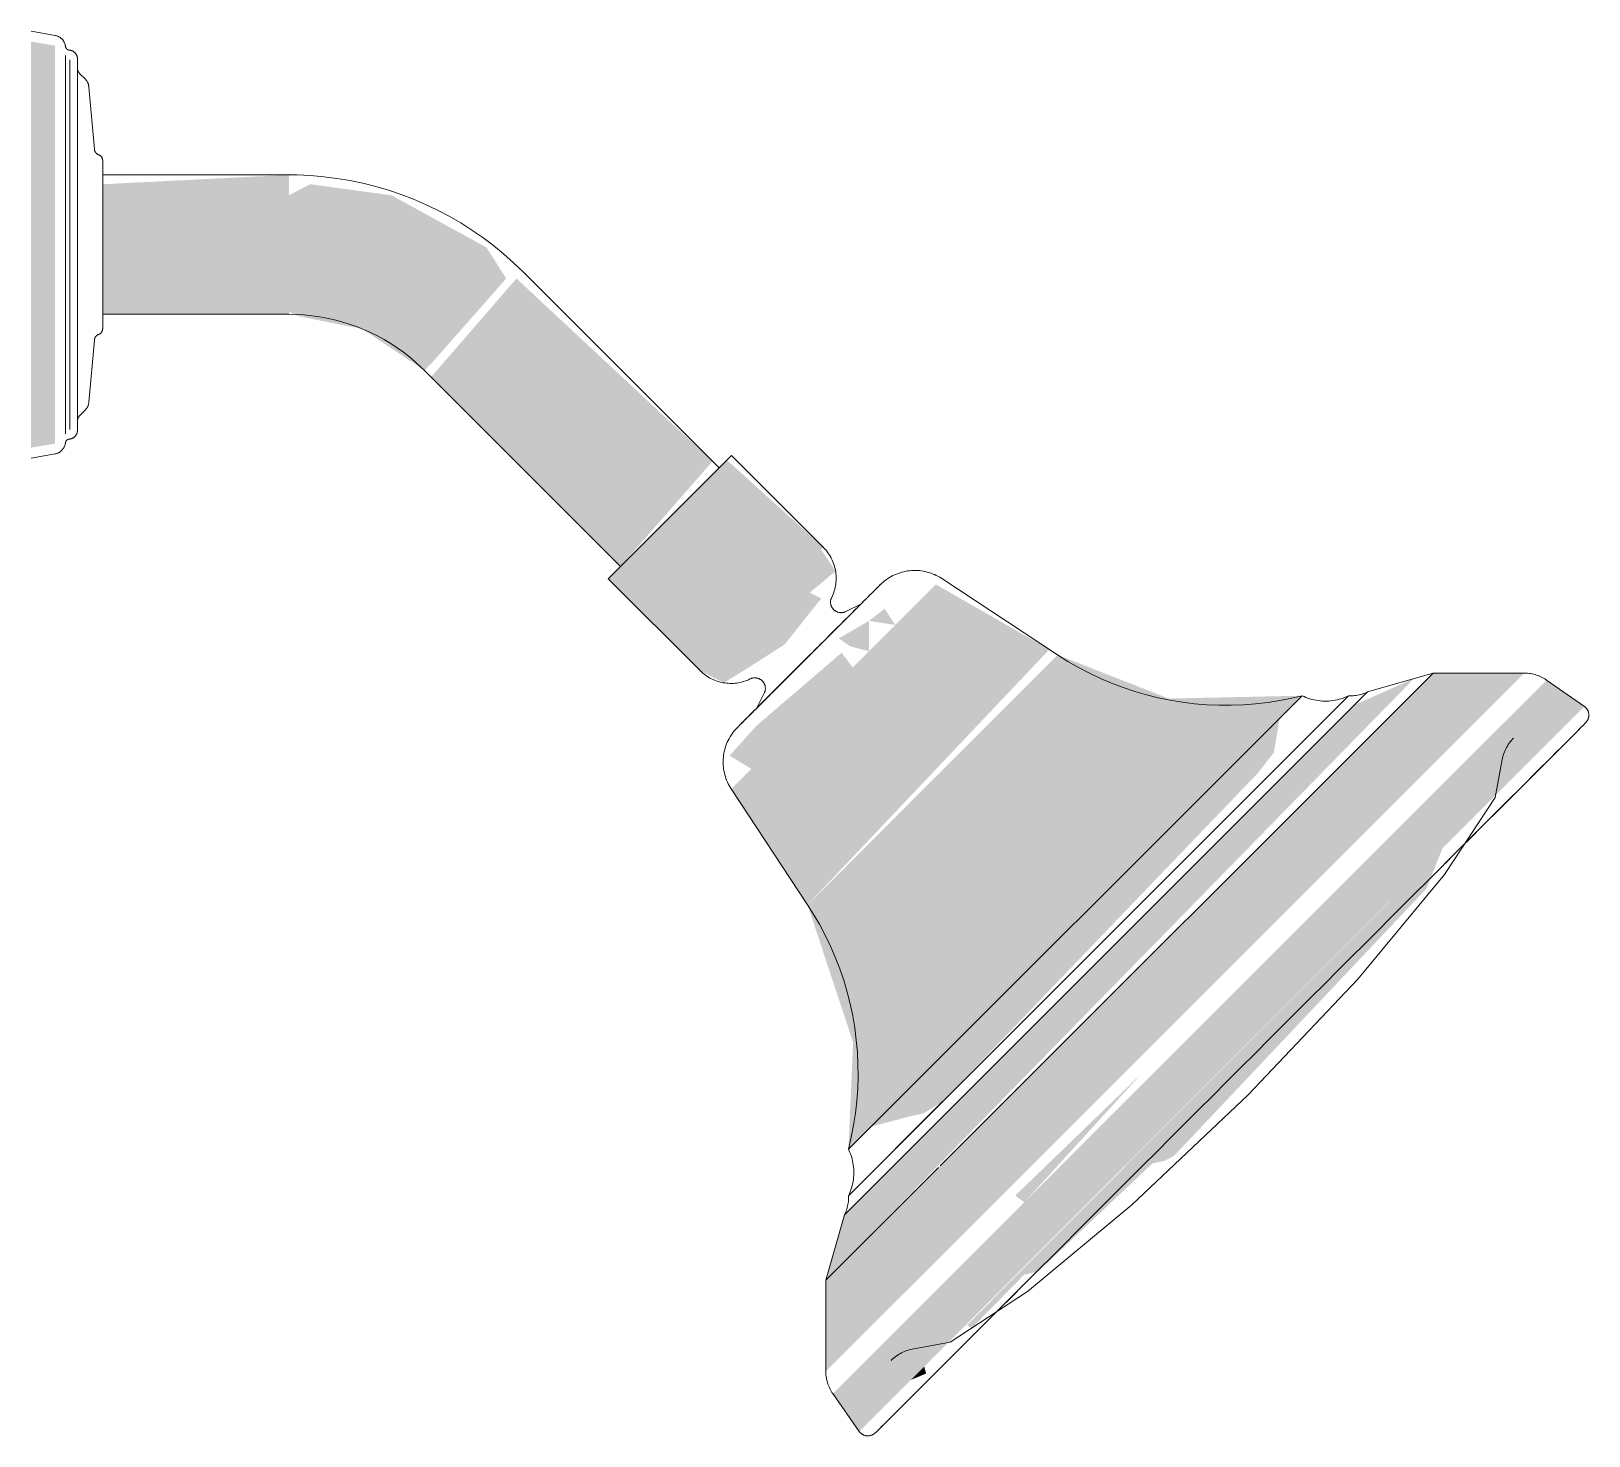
# Model space of a CAD drawing. Header units: inches. Extents: x 20478 to 36684, y -248 to 750.
# Drawn here: x 27288.5 to 27297.43, y 65.17 to 73.22 of the extents above; entities that cross this region are included whole.
import ezdxf

# ---------------------------------------------------------------- set-up
doc = ezdxf.new("R2010")
doc.units = ezdxf.units.IN
doc.header["$MEASUREMENT"] = 0
doc.layers.add('P-SANR-FIXT', color=6, linetype='Continuous', lineweight=9)

# ---------------------------------------------------------------- blocks, each defined once
blk = doc.blocks.new('Shower-Kohler-Devonshire-T396_4X - Oil Rubbed Bronze-V52-Elevation - South')
at = {"layer": 'P-SANR-FIXT'}
for points in [[(25355.3277, 72), (25355.4645, 72), (25355.4645, 73.1418), (25355.3277, 73.1648), (25355.3277, 72.2253)], [(25356.8057, 71.6), (25356.8057, 72.4), (25355.7379, 72.3464), (25355.7379, 71.6)], [(25357.5835, 71.2778), (25357.6214, 71.3157), (25358.0523, 71.8056), (25357.9396, 71.9836), (25357.3947, 72.2828), (25356.9274, 72.3464), (25356.8057, 72.2828), (25356.8057, 71.6136), (25356.8646, 71.5883), (25357.2267, 71.5163), (25357.5691, 71.2875)], [(25355.3277, 70.8352), (25355.4645, 70.8582), (25355.4645, 72), (25355.3277, 72), (25355.3277, 71.0577)], [(25358.708, 70.1534), (25359.2358, 70.7569), (25358.1113, 71.8056), (25357.6214, 71.2399), (25358.701, 70.1603)], [(25359.1644, 69.5555), (25359.8715, 70.2626), (25359.3185, 70.7639), (25358.6373, 70.0827), (25359.1266, 69.5933)], [(25359.3005, 69.4856), (25359.4337, 69.568), (25359.6494, 69.7057), (25359.859, 69.9695), (25359.7938, 70.0031), (25359.9414, 70.1266), (25359.859, 70.2502), (25359.1644, 69.5555)], [(25359.781, 68.2124), (25361.1677, 69.677), (25360.5164, 70.0505), (25359.3428, 68.877), (25359.7599, 68.2443)], [(25360.0153, 66.8098), (25362.6172, 69.4117), (25361.8526, 69.3955), (25361.2147, 69.646), (25359.781, 68.2124), (25360.0418, 67.4236), (25360.031, 67.1728)], [(25359.8854, 65.5344), (25363.8927, 69.5416), (25363.369, 69.5416), (25359.8854, 66.0581), (25359.8854, 65.6869)], [(25359.8854, 66.0581), (25363.259, 69.5101), (25362.9189, 69.3596), (25359.9932, 66.4339)], [(25360.0772, 65.1906), (25364.2364, 69.3498), (25364.0197, 69.5016), (25359.9255, 65.4073)], [(25360.1442, 66.9386), (25360.3675, 66.9986), (25360.4457, 67.0151), (25360.5554, 67.083), (25362.364, 68.9684), (25362.4556, 69.0857), (25362.4884, 69.2828), (25360.2042, 66.9986)], [(25360.7233, 65.7844), (25361.0236, 66.0899), (25361.1028, 66.1078), (25361.7589, 66.728), (25361.83, 66.7439), (25361.883, 66.772), (25363.3301, 68.3047), (25363.4219, 68.5353), (25360.6941, 65.7997)], [(25361.0232, 66.505), (25361.6965, 67.2437), (25360.9724, 66.5441)], [(25360.372, 65.4855), (25360.4609, 65.5227), (25360.4497, 65.5631)]]:
    blk.add_hatch(color=10, dxfattribs=at).paths.add_polyline_path(points, flags=0)
h = blk.add_hatch(color=10, dxfattribs=at)
h.paths.add_polyline_path([(25359.4581, 68.9923), (25360.0397, 69.5738), (25359.976, 69.6581), (25359.4879, 69.2397), (25359.3335, 69.0681)], flags=0)
h.paths.add_polyline_path([(25360.133, 69.8408), (25360.2839, 69.818), (25360.2231, 69.9111), (25360.1637, 69.8648)], flags=0)
h.paths.add_polyline_path([(25360.133, 69.6671), (25360.133, 69.8408), (25359.9597, 69.741), (25360.026, 69.6948)], flags=0)
at = {"layer": 'P-SANR-FIXT', "color": 250}
for p, q in [((25355.4645, 73.2006), (25355.3277, 73.2247)), ((25355.5238, 72), (25355.5238, 73.085)), ((25355.5238, 73.085), (25355.5238, 72)), ((25355.5491, 72), (25355.5491, 73.061)), ((25355.5491, 73.061), (25355.5491, 72)), ((25355.6371, 72.9507), (25355.6059, 72.9819)), ((25355.6902, 72.5476), (25355.6591, 72.9034)), ((25356.8057, 72.4), (25355.7379, 72.4)), ((25355.7379, 72), (25355.7379, 72.4)), ((25355.5238, 72), (25355.5238, 70.915)), ((25355.5238, 70.915), (25355.5238, 72)), ((25355.5491, 72), (25355.5491, 70.939)), ((25355.5491, 70.939), (25355.5491, 72)), ((25355.7379, 71.6), (25355.7379, 72)), ((25359.2737, 70.7191), (25358.1492, 71.8435)), ((25355.7379, 71.6), (25356.8057, 71.6)), ((25355.6591, 71.0966), (25355.6902, 71.4524)), ((25357.5835, 71.2778), (25358.708, 70.1534)), ((25355.6059, 71.0181), (25355.6371, 71.0493)), ((25355.3277, 70.7753), (25355.4645, 70.7994)), ((25358.6373, 70.0827), (25359.3444, 70.7898)), ((25359.8715, 70.2626), (25359.3444, 70.7898)), ((25358.6373, 70.0827), (25359.1644, 69.5555)), ((25361.2147, 69.646), (25360.55, 70.0842)), ((25360.0856, 69.9368), (25359.4903, 69.3414)), ((25359.4903, 69.3414), (25360.0856, 69.9368)), ((25360.0856, 69.9368), (25359.9998, 69.8944)), ((25363.369, 69.5416), (25360.5412, 66.7139)), ((25363.369, 69.5416), (25362.9931, 69.4338)), ((25363.8927, 69.5416), (25363.369, 69.5416)), ((25359.5326, 69.4272), (25359.4903, 69.3414)), ((25362.9931, 69.4338), (25359.9932, 66.4339)), ((25364.2364, 69.3498), (25364.0197, 69.5016)), ((25362.884, 69.4117), (25360.0153, 66.543)), ((25362.6172, 69.4117), (25360.0153, 66.8098)), ((25362.5711, 69.0988), (25362.884, 69.4117)), ((25359.3428, 68.877), (25359.781, 68.2124)), ((25360.0153, 66.543), (25360.5554, 67.083)), ((25360.5315, 66.7041), (25359.8854, 66.0581)), ((25359.9932, 66.4339), (25359.8854, 66.0581)), ((25359.8854, 66.0581), (25359.8854, 65.5344)), ((25359.9255, 65.4073), (25360.0772, 65.1906))]:
    blk.add_line(p, q, dxfattribs=at)
at = {"layer": 'P-SANR-FIXT', "color": 250, "flags": 128}
for points in [[(25355.4645, 73.2006), (25355.4674, 73.2), (25355.4702, 73.1994), (25355.4731, 73.1986), (25355.4758, 73.1977), (25355.4786, 73.1967), (25355.4813, 73.1955), (25355.4839, 73.1943), (25355.4865, 73.193), (25355.489, 73.1915), (25355.4915, 73.19), (25355.4939, 73.1884), (25355.4963, 73.1866), (25355.4986, 73.1848), (25355.5008, 73.1829), (25355.5029, 73.1809), (25355.5049, 73.1788), (25355.5069, 73.1767), (25355.5088, 73.1744), (25355.5106, 73.1721), (25355.5122, 73.1697), (25355.5138, 73.1673), (25355.5153, 73.1648), (25355.5167, 73.1622), (25355.518, 73.1596), (25355.5192, 73.1569), (25355.5203, 73.1542), (25355.5212, 73.1514), (25355.5221, 73.1487), (25355.5228, 73.1458), (25355.5234, 73.143), (25355.5238, 73.1409)], [(25355.5238, 73.1409), (25355.5238, 73.1398), (25355.5239, 73.1388), (25355.524, 73.1378), (25355.5241, 73.1368), (25355.5243, 73.1358), (25355.5245, 73.1349), (25355.5248, 73.1339), (25355.5251, 73.1329), (25355.5254, 73.132), (25355.5258, 73.131), (25355.5262, 73.1301), (25355.5267, 73.1292), (25355.5272, 73.1283), (25355.5277, 73.1274), (25355.5282, 73.1266), (25355.5288, 73.1258), (25355.5294, 73.125), (25355.5301, 73.1242), (25355.5308, 73.1235), (25355.5315, 73.1227), (25355.5322, 73.1221), (25355.533, 73.1214), (25355.5338, 73.1208), (25355.5346, 73.1202), (25355.5354, 73.1196), (25355.5363, 73.1191), (25355.5372, 73.1186), (25355.5381, 73.1181), (25355.539, 73.1177), (25355.5399, 73.1173), (25355.5409, 73.117), (25355.5418, 73.1167), (25355.5428, 73.1164), (25355.5438, 73.1162), (25355.5448, 73.116), (25355.5458, 73.1158), (25355.5468, 73.1157), (25355.5478, 73.1156), (25355.5488, 73.1156), (25355.5491, 73.1156)], [(25355.5491, 73.1156), (25355.5511, 73.1153), (25355.5531, 73.1149), (25355.5551, 73.1144), (25355.557, 73.1139), (25355.559, 73.1133), (25355.5609, 73.1126), (25355.5628, 73.1118), (25355.5646, 73.1109), (25355.5665, 73.11), (25355.5682, 73.109), (25355.57, 73.1079), (25355.5717, 73.1068), (25355.5733, 73.1056), (25355.5749, 73.1043), (25355.5765, 73.1029), (25355.578, 73.1015), (25355.5794, 73.1001), (25355.5808, 73.0986), (25355.5821, 73.097), (25355.5833, 73.0954), (25355.5845, 73.0937), (25355.5856, 73.092), (25355.5867, 73.0903), (25355.5877, 73.0885), (25355.5886, 73.0866), (25355.5894, 73.0848), (25355.5902, 73.0829), (25355.5908, 73.0809), (25355.5914, 73.079), (25355.592, 73.077), (25355.5924, 73.075), (25355.5928, 73.073), (25355.593, 73.071), (25355.5932, 73.0689), (25355.5934, 73.0669), (25355.5934, 73.065)], [(25355.5934, 73.065), (25355.5934, 73.0641), (25355.5934, 73.0615), (25355.5934, 73.0573), (25355.5934, 73.0514), (25355.5934, 73.0437), (25355.5934, 73.0344), (25355.5934, 73.0235), (25355.5934, 73.0109), (25355.5934, 72.9967), (25355.5934, 72.9809), (25355.5934, 72.9635), (25355.5934, 72.9446), (25355.5934, 72.9242), (25355.5934, 72.9023), (25355.5934, 72.8789), (25355.5934, 72.8542), (25355.5934, 72.8281), (25355.5934, 72.8006), (25355.5934, 72.7719), (25355.5934, 72.742), (25355.5934, 72.7108), (25355.5934, 72.6785), (25355.5934, 72.6452), (25355.5934, 72.6108), (25355.5934, 72.5754), (25355.5934, 72.5391), (25355.5934, 72.5019), (25355.5934, 72.464), (25355.5934, 72.4253), (25355.5934, 72.3859), (25355.5934, 72.3459), (25355.5934, 72.3053), (25355.5934, 72.2643), (25355.5934, 72.2228), (25355.5934, 72.181), (25355.5934, 72.1389), (25355.5934, 72.0966), (25355.5934, 72.0541), (25355.5934, 72.0115), (25355.5934, 72)], [(25355.5934, 72), (25355.5934, 72.0426), (25355.5934, 72.0851), (25355.5934, 72.1275), (25355.5934, 72.1697), (25355.5934, 72.2116), (25355.5934, 72.2531), (25355.5934, 72.2943), (25355.5934, 72.335), (25355.5934, 72.3752), (25355.5934, 72.4147), (25355.5934, 72.4536), (25355.5934, 72.4918), (25355.5934, 72.5292), (25355.5934, 72.5657), (25355.5934, 72.6013), (25355.5934, 72.636), (25355.5934, 72.6696), (25355.5934, 72.7022), (25355.5934, 72.7337), (25355.5934, 72.764), (25355.5934, 72.793), (25355.5934, 72.8208), (25355.5934, 72.8473), (25355.5934, 72.8724), (25355.5934, 72.8961), (25355.5934, 72.9184), (25355.5934, 72.9392), (25355.5934, 72.9586), (25355.5934, 72.9764), (25355.5934, 72.9926), (25355.5934, 73.0072), (25355.5934, 73.0202), (25355.5934, 73.0316), (25355.5934, 73.0414), (25355.5934, 73.0495), (25355.5934, 73.0559), (25355.5934, 73.0606), (25355.5934, 73.0636), (25355.5934, 73.0649)], [(25355.5934, 73.012), (25355.5934, 73.0103), (25355.5935, 73.0086), (25355.5937, 73.0069), (25355.5939, 73.0052), (25355.5942, 73.0036), (25355.5946, 73.0019), (25355.5951, 73.0002), (25355.5956, 72.9986), (25355.5961, 72.997), (25355.5968, 72.9954), (25355.5975, 72.9939), (25355.5982, 72.9923), (25355.599, 72.9908), (25355.5999, 72.9894), (25355.6008, 72.988), (25355.6018, 72.9866), (25355.6029, 72.9852), (25355.604, 72.9839), (25355.6051, 72.9827), (25355.6059, 72.9819)], [(25355.6371, 72.9507), (25355.6392, 72.9485), (25355.6412, 72.9462), (25355.6431, 72.9438), (25355.645, 72.9414), (25355.6467, 72.9389), (25355.6483, 72.9363), (25355.6499, 72.9337), (25355.6513, 72.931), (25355.6526, 72.9283), (25355.6538, 72.9255), (25355.6549, 72.9226), (25355.6559, 72.9197), (25355.6567, 72.9168), (25355.6575, 72.9138), (25355.6581, 72.9109), (25355.6586, 72.9078), (25355.659, 72.9048), (25355.6591, 72.9034)], [(25355.6902, 72.5476), (25355.6904, 72.5461), (25355.6906, 72.5446), (25355.6909, 72.5431), (25355.6912, 72.5416), (25355.6916, 72.5401), (25355.6921, 72.5387), (25355.6926, 72.5373), (25355.6932, 72.5359), (25355.6938, 72.5345), (25355.6945, 72.5331), (25355.6952, 72.5318), (25355.696, 72.5305), (25355.6969, 72.5293), (25355.6978, 72.528), (25355.6987, 72.5268), (25355.6997, 72.5257), (25355.7007, 72.5246), (25355.7018, 72.5235), (25355.7029, 72.5225), (25355.704, 72.5215), (25355.7052, 72.5206), (25355.7065, 72.5197), (25355.7077, 72.5189), (25355.709, 72.5181), (25355.7104, 72.5173), (25355.7117, 72.5167), (25355.7131, 72.516), (25355.7145, 72.5155), (25355.7151, 72.5153)], [(25355.7151, 72.5153), (25355.7164, 72.5148), (25355.7176, 72.5142), (25355.7189, 72.5136), (25355.7201, 72.513), (25355.7213, 72.5123), (25355.7225, 72.5115), (25355.7236, 72.5107), (25355.7247, 72.5099), (25355.7258, 72.509), (25355.7268, 72.5081), (25355.7278, 72.5071), (25355.7288, 72.5061), (25355.7297, 72.5051), (25355.7306, 72.504), (25355.7314, 72.5029), (25355.7322, 72.5018), (25355.7329, 72.5006), (25355.7336, 72.4994), (25355.7343, 72.4982), (25355.7349, 72.4969), (25355.7354, 72.4956), (25355.7359, 72.4943), (25355.7363, 72.493), (25355.7367, 72.4917), (25355.7371, 72.4903), (25355.7373, 72.489), (25355.7376, 72.4876), (25355.7377, 72.4862), (25355.7379, 72.4848), (25355.7379, 72.4835), (25355.7379, 72.4827)], [(25355.7379, 72.4827), (25355.7379, 72.4823), (25355.7379, 72.4811), (25355.7379, 72.4792), (25355.7379, 72.4765), (25355.7379, 72.473), (25355.7379, 72.4688), (25355.7379, 72.4639), (25355.7379, 72.4582), (25355.7379, 72.4517), (25355.7379, 72.4446), (25355.7379, 72.4367), (25355.7379, 72.4281), (25355.7379, 72.4189), (25355.7379, 72.4089), (25355.7379, 72.3984)], [(25355.7379, 72), (25355.7379, 72.0193), (25355.7379, 72.0386), (25355.7379, 72.0578), (25355.7379, 72.0769), (25355.7379, 72.0959), (25355.7379, 72.1147), (25355.7379, 72.1334), (25355.7379, 72.1518), (25355.7379, 72.17), (25355.7379, 72.188), (25355.7379, 72.2056), (25355.7379, 72.2229), (25355.7379, 72.2398), (25355.7379, 72.2564), (25355.7379, 72.2725), (25355.7379, 72.2882), (25355.7379, 72.3035), (25355.7379, 72.3183), (25355.7379, 72.3325), (25355.7379, 72.3462), (25355.7379, 72.3594), (25355.7379, 72.372), (25355.7379, 72.384), (25355.7379, 72.3954), (25355.7379, 72.4061), (25355.7379, 72.4162), (25355.7379, 72.4257), (25355.7379, 72.4344), (25355.7379, 72.4425), (25355.7379, 72.4499), (25355.7379, 72.4565), (25355.7379, 72.4624), (25355.7379, 72.4676), (25355.7379, 72.472), (25355.7379, 72.4756), (25355.7379, 72.4785), (25355.7379, 72.4807), (25355.7379, 72.482), (25355.7379, 72.4826)], [(25358.1492, 71.8435), (25358.0944, 71.8962), (25358.0375, 71.9466), (25357.9787, 71.9947), (25357.918, 72.0404), (25357.8555, 72.0836), (25357.7913, 72.1243), (25357.7256, 72.1625), (25357.6584, 72.1979), (25357.5898, 72.2307), (25357.52, 72.2606), (25357.449, 72.2878), (25357.377, 72.3121), (25357.3041, 72.3335), (25357.2303, 72.3519), (25357.156, 72.3674), (25357.081, 72.38), (25357.0056, 72.3895), (25356.9299, 72.3959), (25356.854, 72.3994), (25356.8057, 72.4)], [(25355.5934, 72), (25355.5934, 71.9574), (25355.5934, 71.9149), (25355.5934, 71.8725), (25355.5934, 71.8303), (25355.5934, 71.7884), (25355.5934, 71.7469), (25355.5934, 71.7057), (25355.5934, 71.665), (25355.5934, 71.6248), (25355.5934, 71.5853), (25355.5934, 71.5464), (25355.5934, 71.5082), (25355.5934, 71.4708), (25355.5934, 71.4343), (25355.5934, 71.3987), (25355.5934, 71.364), (25355.5934, 71.3304), (25355.5934, 71.2978), (25355.5934, 71.2663), (25355.5934, 71.236), (25355.5934, 71.207), (25355.5934, 71.1792), (25355.5934, 71.1527), (25355.5934, 71.1276), (25355.5934, 71.1039), (25355.5934, 71.0816), (25355.5934, 71.0608), (25355.5934, 71.0414), (25355.5934, 71.0236), (25355.5934, 71.0074), (25355.5934, 70.9928), (25355.5934, 70.9798), (25355.5934, 70.9684), (25355.5934, 70.9586), (25355.5934, 70.9505), (25355.5934, 70.9441), (25355.5934, 70.9394), (25355.5934, 70.9364), (25355.5934, 70.9351)], [(25355.5934, 70.935), (25355.5934, 70.9359), (25355.5934, 70.9385), (25355.5934, 70.9427), (25355.5934, 70.9486), (25355.5934, 70.9563), (25355.5934, 70.9656), (25355.5934, 70.9765), (25355.5934, 70.9891), (25355.5934, 71.0033), (25355.5934, 71.0191), (25355.5934, 71.0365), (25355.5934, 71.0554), (25355.5934, 71.0758), (25355.5934, 71.0977), (25355.5934, 71.1211), (25355.5934, 71.1458), (25355.5934, 71.1719), (25355.5934, 71.1994), (25355.5934, 71.2281), (25355.5934, 71.258), (25355.5934, 71.2892), (25355.5934, 71.3215), (25355.5934, 71.3548), (25355.5934, 71.3892), (25355.5934, 71.4246), (25355.5934, 71.4609), (25355.5934, 71.4981), (25355.5934, 71.536), (25355.5934, 71.5747), (25355.5934, 71.6141), (25355.5934, 71.6541), (25355.5934, 71.6947), (25355.5934, 71.7357), (25355.5934, 71.7772), (25355.5934, 71.819), (25355.5934, 71.8611), (25355.5934, 71.9034), (25355.5934, 71.9459), (25355.5934, 71.9885), (25355.5934, 72)], [(25355.7379, 71.5173), (25355.7379, 71.5177), (25355.7379, 71.5189), (25355.7379, 71.5208), (25355.7379, 71.5235), (25355.7379, 71.527), (25355.7379, 71.5312), (25355.7379, 71.5361), (25355.7379, 71.5418), (25355.7379, 71.5483), (25355.7379, 71.5554), (25355.7379, 71.5633), (25355.7379, 71.5719), (25355.7379, 71.5811), (25355.7379, 71.5911), (25355.7379, 71.6016), (25355.7379, 71.6129), (25355.7379, 71.6247), (25355.7379, 71.6371), (25355.7379, 71.6502), (25355.7379, 71.6637), (25355.7379, 71.6778), (25355.7379, 71.6925), (25355.7379, 71.7076), (25355.7379, 71.7232), (25355.7379, 71.7392), (25355.7379, 71.7557), (25355.7379, 71.7725), (25355.7379, 71.7897), (25355.7379, 71.8073), (25355.7379, 71.8251), (25355.7379, 71.8432), (25355.7379, 71.8616), (25355.7379, 71.8802), (25355.7379, 71.899), (25355.7379, 71.918), (25355.7379, 71.937), (25355.7379, 71.9562), (25355.7379, 71.9755), (25355.7379, 71.9948), (25355.7379, 72)], [(25355.7379, 71.6046), (25355.7379, 71.5939), (25355.7379, 71.5838), (25355.7379, 71.5743), (25355.7379, 71.5656), (25355.7379, 71.5575), (25355.7379, 71.5501), (25355.7379, 71.5435), (25355.7379, 71.5376), (25355.7379, 71.5324), (25355.7379, 71.528), (25355.7379, 71.5244), (25355.7379, 71.5215), (25355.7379, 71.5193), (25355.7379, 71.518), (25355.7379, 71.5174)], [(25356.8057, 71.6), (25356.8497, 71.5991), (25356.8936, 71.5965), (25356.9374, 71.5921), (25356.981, 71.586), (25357.0242, 71.5781), (25357.0672, 71.5685), (25357.1097, 71.5572), (25357.1517, 71.5442), (25357.1932, 71.5295), (25357.2341, 71.5132), (25357.2742, 71.4952), (25357.3137, 71.4757), (25357.3523, 71.4546), (25357.39, 71.432), (25357.4268, 71.4079), (25357.4626, 71.3823), (25357.4974, 71.3553), (25357.531, 71.327), (25357.5635, 71.2973), (25357.5835, 71.2778)], [(25355.7151, 71.4847), (25355.7136, 71.4842), (25355.7123, 71.4836), (25355.7109, 71.4829), (25355.7096, 71.4822), (25355.7082, 71.4815), (25355.707, 71.4806), (25355.7057, 71.4798), (25355.7045, 71.4789), (25355.7033, 71.4779), (25355.7022, 71.4769), (25355.7011, 71.4758), (25355.7001, 71.4747), (25355.6991, 71.4736), (25355.6981, 71.4724), (25355.6972, 71.4712), (25355.6964, 71.47), (25355.6955, 71.4687), (25355.6948, 71.4674), (25355.6941, 71.466), (25355.6934, 71.4647), (25355.6928, 71.4633), (25355.6923, 71.4619), (25355.6918, 71.4604), (25355.6914, 71.459), (25355.691, 71.4575), (25355.6907, 71.456), (25355.6905, 71.4545), (25355.6903, 71.453), (25355.6902, 71.4524)], [(25355.7379, 71.5173), (25355.7379, 71.516), (25355.7378, 71.5146), (25355.7377, 71.5132), (25355.7375, 71.5118), (25355.7372, 71.5105), (25355.7369, 71.5091), (25355.7366, 71.5078), (25355.7362, 71.5064), (25355.7357, 71.5051), (25355.7352, 71.5038), (25355.7346, 71.5026), (25355.734, 71.5013), (25355.7333, 71.5001), (25355.7326, 71.4989), (25355.7319, 71.4978), (25355.7311, 71.4966), (25355.7302, 71.4955), (25355.7293, 71.4945), (25355.7284, 71.4934), (25355.7274, 71.4925), (25355.7264, 71.4915), (25355.7253, 71.4906), (25355.7243, 71.4897), (25355.7231, 71.4889), (25355.722, 71.4882), (25355.7208, 71.4874), (25355.7196, 71.4867), (25355.7183, 71.4861), (25355.7171, 71.4855), (25355.7158, 71.485), (25355.7151, 71.4847)], [(25355.6591, 71.0966), (25355.6588, 71.0935), (25355.6583, 71.0905), (25355.6578, 71.0875), (25355.6571, 71.0845), (25355.6563, 71.0816), (25355.6553, 71.0787), (25355.6543, 71.0758), (25355.6532, 71.073), (25355.6519, 71.0702), (25355.6505, 71.0675), (25355.649, 71.0649), (25355.6475, 71.0623), (25355.6458, 71.0597), (25355.644, 71.0572), (25355.6421, 71.0549), (25355.6401, 71.0525), (25355.638, 71.0503), (25355.6371, 71.0493)], [(25355.6059, 71.0181), (25355.6047, 71.0169), (25355.6036, 71.0156), (25355.6025, 71.0143), (25355.6015, 71.0129), (25355.6005, 71.0115), (25355.5996, 71.0101), (25355.5987, 71.0086), (25355.5979, 71.0071), (25355.5972, 71.0056), (25355.5965, 71.004), (25355.5959, 71.0024), (25355.5954, 71.0008), (25355.5949, 70.9992), (25355.5945, 70.9975), (25355.5941, 70.9958), (25355.5938, 70.9941), (25355.5936, 70.9925), (25355.5935, 70.9908), (25355.5934, 70.9891), (25355.5934, 70.988)], [(25355.5238, 70.8591), (25355.5233, 70.8563), (25355.5226, 70.8534), (25355.5219, 70.8506), (25355.521, 70.8478), (25355.52, 70.8451), (25355.5189, 70.8424), (25355.5177, 70.8397), (25355.5164, 70.8371), (25355.5149, 70.8346), (25355.5134, 70.8321), (25355.5118, 70.8297), (25355.5101, 70.8273), (25355.5083, 70.825), (25355.5064, 70.8228), (25355.5044, 70.8206), (25355.5024, 70.8186), (25355.5002, 70.8166), (25355.498, 70.8147), (25355.4957, 70.8129), (25355.4933, 70.8112), (25355.4909, 70.8096), (25355.4884, 70.8081), (25355.4858, 70.8067), (25355.4832, 70.8054), (25355.4806, 70.8042), (25355.4779, 70.8031), (25355.4751, 70.8021), (25355.4723, 70.8012), (25355.4695, 70.8005), (25355.4667, 70.7998), (25355.4645, 70.7994)], [(25355.5491, 70.8844), (25355.548, 70.8844), (25355.547, 70.8843), (25355.546, 70.8842), (25355.545, 70.8841), (25355.544, 70.8839), (25355.5431, 70.8837), (25355.5421, 70.8834), (25355.5411, 70.8831), (25355.5402, 70.8828), (25355.5392, 70.8824), (25355.5383, 70.882), (25355.5374, 70.8815), (25355.5365, 70.881), (25355.5357, 70.8805), (25355.5348, 70.88), (25355.534, 70.8794), (25355.5332, 70.8788), (25355.5324, 70.8781), (25355.5317, 70.8774), (25355.531, 70.8767), (25355.5303, 70.876), (25355.5296, 70.8752), (25355.529, 70.8744), (25355.5284, 70.8736), (25355.5278, 70.8728), (25355.5273, 70.8719), (25355.5268, 70.871), (25355.5263, 70.8701), (25355.5259, 70.8692), (25355.5255, 70.8683), (25355.5252, 70.8673), (25355.5249, 70.8664), (25355.5246, 70.8654), (25355.5244, 70.8644), (25355.5242, 70.8634), (25355.524, 70.8624), (25355.5239, 70.8614), (25355.5239, 70.8604), (25355.5238, 70.8594), (25355.5238, 70.8591)], [(25355.5934, 70.935), (25355.5933, 70.933), (25355.5932, 70.931), (25355.593, 70.9289), (25355.5927, 70.9269), (25355.5924, 70.9249), (25355.5919, 70.9229), (25355.5914, 70.9209), (25355.5908, 70.919), (25355.5901, 70.917), (25355.5894, 70.9151), (25355.5885, 70.9133), (25355.5876, 70.9114), (25355.5866, 70.9096), (25355.5856, 70.9079), (25355.5845, 70.9062), (25355.5833, 70.9045), (25355.582, 70.9029), (25355.5807, 70.9013), (25355.5793, 70.8998), (25355.5779, 70.8984), (25355.5764, 70.897), (25355.5748, 70.8957), (25355.5732, 70.8944), (25355.5716, 70.8932), (25355.5699, 70.892), (25355.5682, 70.891), (25355.5664, 70.89), (25355.5645, 70.889), (25355.5627, 70.8882), (25355.5608, 70.8874), (25355.5589, 70.8867), (25355.5569, 70.8861), (25355.555, 70.8855), (25355.553, 70.8851), (25355.551, 70.8847), (25355.5491, 70.8844)], [(25359.8715, 70.2626), (25359.8784, 70.2554), (25359.8851, 70.2479), (25359.8914, 70.2402), (25359.8974, 70.2322), (25359.9031, 70.224), (25359.9085, 70.2155), (25359.9135, 70.2069), (25359.9181, 70.198), (25359.9224, 70.189), (25359.9264, 70.1798), (25359.93, 70.1705), (25359.9332, 70.161), (25359.936, 70.1514), (25359.9384, 70.1417), (25359.9404, 70.1319), (25359.9421, 70.1221), (25359.9433, 70.1122), (25359.9442, 70.1022), (25359.9446, 70.0922), (25359.9447, 70.0822), (25359.9444, 70.0722), (25359.9436, 70.0622), (25359.9425, 70.0523), (25359.9409, 70.0424), (25359.939, 70.0326), (25359.9367, 70.0229), (25359.934, 70.0133), (25359.9309, 70.0038), (25359.9274, 69.9944), (25359.9235, 69.9851), (25359.9193, 69.9761), (25359.9189, 69.9753)], [(25360.1972, 70.0483), (25360.1968, 70.048), (25360.1959, 70.047), (25360.1942, 70.0454), (25360.1919, 70.0431), (25360.189, 70.0402), (25360.1854, 70.0366), (25360.1812, 70.0324), (25360.1764, 70.0275), (25360.1709, 70.0221), (25360.1649, 70.016), (25360.1582, 70.0093), (25360.1509, 70.0021), (25360.1431, 69.9942), (25360.1347, 69.9858), (25360.1257, 69.9768), (25360.1162, 69.9673), (25360.1061, 69.9573), (25360.0956, 69.9468), (25360.0846, 69.9357), (25360.073, 69.9242), (25360.0611, 69.9122), (25360.0487, 69.8998), (25360.0359, 69.887), (25360.0226, 69.8738), (25360.009, 69.8602), (25359.9951, 69.8463), (25359.9808, 69.832), (25359.9662, 69.8174), (25359.9514, 69.8025), (25359.9362, 69.7874), (25359.9208, 69.772), (25359.9053, 69.7564), (25359.8895, 69.7407), (25359.8736, 69.7247), (25359.8575, 69.7087), (25359.8413, 69.6925), (25359.825, 69.6762), (25359.8087, 69.6599), (25359.7924, 69.6435), (25359.776, 69.6271), (25359.7596, 69.6108), (25359.7433, 69.5945), (25359.7271, 69.5783), (25359.711, 69.5621), (25359.695, 69.5461), (25359.6791, 69.5303), (25359.6634, 69.5146), (25359.6479, 69.4991), (25359.6327, 69.4838), (25359.6176, 69.4688), (25359.6029, 69.4541), (25359.5884, 69.4396), (25359.5743, 69.4255), (25359.5605, 69.4117), (25359.5471, 69.3983), (25359.5341, 69.3852), (25359.5214, 69.3726), (25359.5092, 69.3604), (25359.4975, 69.3486), (25359.4862, 69.3373), (25359.4754, 69.3265), (25359.465, 69.3162), (25359.4553, 69.3064), (25359.446, 69.2972), (25359.4373, 69.2884), (25359.4291, 69.2803), (25359.4215, 69.2727), (25359.4145, 69.2657), (25359.4081, 69.2593), (25359.4024, 69.2535), (25359.3972, 69.2483), (25359.3926, 69.2438), (25359.3887, 69.2399), (25359.3854, 69.2366), (25359.3828, 69.234), (25359.3808, 69.232), (25359.3795, 69.2306), (25359.3788, 69.23), (25359.3787, 69.2299)], [(25359.3787, 69.2299), (25359.379, 69.2302), (25359.38, 69.2312), (25359.3817, 69.2328), (25359.3839, 69.2351), (25359.3869, 69.238), (25359.3904, 69.2416), (25359.3946, 69.2458), (25359.3995, 69.2506), (25359.4049, 69.2561), (25359.411, 69.2622), (25359.4177, 69.2688), (25359.425, 69.2761), (25359.4328, 69.284), (25359.4412, 69.2924), (25359.4502, 69.3013), (25359.4597, 69.3109), (25359.4697, 69.3209), (25359.4803, 69.3314), (25359.4913, 69.3425), (25359.5028, 69.354), (25359.5148, 69.366), (25359.5272, 69.3784), (25359.54, 69.3912), (25359.5532, 69.4044), (25359.5668, 69.418), (25359.5808, 69.4319), (25359.5951, 69.4462), (25359.6096, 69.4608), (25359.6245, 69.4757), (25359.6396, 69.4908), (25359.655, 69.5062), (25359.6706, 69.5218), (25359.6864, 69.5375), (25359.7023, 69.5535), (25359.7184, 69.5695), (25359.7346, 69.5857), (25359.7508, 69.602), (25359.7672, 69.6183), (25359.7835, 69.6347), (25359.7999, 69.651), (25359.8162, 69.6674), (25359.8325, 69.6837), (25359.8488, 69.6999), (25359.8649, 69.7161), (25359.8809, 69.7321), (25359.8968, 69.7479), (25359.9125, 69.7636), (25359.9279, 69.7791), (25359.9432, 69.7944), (25359.9582, 69.8094), (25359.973, 69.8241), (25359.9874, 69.8386), (25360.0016, 69.8527), (25360.0153, 69.8665), (25360.0288, 69.8799), (25360.0418, 69.893), (25360.0544, 69.9056), (25360.0666, 69.9178), (25360.0784, 69.9296), (25360.0897, 69.9409), (25360.1005, 69.9517), (25360.1108, 69.962), (25360.1206, 69.9718), (25360.1299, 69.981), (25360.1386, 69.9898), (25360.1467, 69.9979), (25360.1543, 70.0055), (25360.1613, 70.0125), (25360.1677, 70.0189), (25360.1735, 70.0247), (25360.1787, 70.0299), (25360.1832, 70.0344), (25360.1872, 70.0383), (25360.1904, 70.0416), (25360.1931, 70.0442), (25360.195, 70.0462), (25360.1964, 70.0475), (25360.1971, 70.0482), (25360.1972, 70.0483)], [(25360.1972, 70.0483), (25360.2053, 70.0561), (25360.2137, 70.0635), (25360.2223, 70.0706), (25360.2313, 70.0774), (25360.2405, 70.0838), (25360.25, 70.0898), (25360.2597, 70.0954), (25360.2697, 70.1007), (25360.2798, 70.1055), (25360.2901, 70.1099), (25360.3006, 70.1139), (25360.3112, 70.1175), (25360.322, 70.1207), (25360.3329, 70.1234), (25360.3439, 70.1257), (25360.3549, 70.1276), (25360.3661, 70.129), (25360.3773, 70.1299), (25360.3885, 70.1304), (25360.3997, 70.1305), (25360.4109, 70.1301), (25360.4221, 70.1293), (25360.4333, 70.128), (25360.4443, 70.1262), (25360.4554, 70.1241), (25360.4663, 70.1215), (25360.4771, 70.1184), (25360.4877, 70.115), (25360.4983, 70.1111), (25360.5086, 70.1067), (25360.5188, 70.102), (25360.5288, 70.0969), (25360.5386, 70.0914), (25360.5481, 70.0854), (25360.55, 70.0842)], [(25359.9189, 69.9753), (25359.9179, 69.9731), (25359.917, 69.9709), (25359.9161, 69.9686), (25359.9154, 69.9663), (25359.9147, 69.964), (25359.9142, 69.9616), (25359.9137, 69.9593), (25359.9133, 69.9569), (25359.913, 69.9545), (25359.9128, 69.9521), (25359.9127, 69.9497), (25359.9127, 69.9473), (25359.9128, 69.9448), (25359.913, 69.9424), (25359.9133, 69.94), (25359.9137, 69.9377), (25359.9142, 69.9353), (25359.9148, 69.933), (25359.9155, 69.9306), (25359.9162, 69.9283), (25359.9171, 69.9261), (25359.918, 69.9239), (25359.919, 69.9217), (25359.9202, 69.9195), (25359.9214, 69.9175), (25359.9227, 69.9154), (25359.924, 69.9134), (25359.9255, 69.9115), (25359.927, 69.9096), (25359.9286, 69.9078), (25359.9302, 69.906), (25359.932, 69.9044), (25359.9338, 69.9028), (25359.9356, 69.9012), (25359.9376, 69.8998), (25359.9396, 69.8984), (25359.9416, 69.8971), (25359.9437, 69.8959), (25359.9458, 69.8947), (25359.948, 69.8937), (25359.9502, 69.8927), (25359.9524, 69.8919), (25359.9547, 69.8911), (25359.957, 69.8904), (25359.9594, 69.8898), (25359.9617, 69.8893), (25359.9641, 69.8889), (25359.9665, 69.8886), (25359.9689, 69.8884), (25359.9713, 69.8882), (25359.9737, 69.8882), (25359.9762, 69.8883), (25359.9786, 69.8885), (25359.981, 69.8887), (25359.9834, 69.8891), (25359.9857, 69.8896), (25359.9881, 69.8901), (25359.9904, 69.8908), (25359.9927, 69.8915), (25359.995, 69.8923), (25359.9972, 69.8932), (25359.9994, 69.8943), (25359.9998, 69.8944)], [(25361.2147, 69.646), (25361.274, 69.6086), (25361.3348, 69.5736), (25361.397, 69.541), (25361.4604, 69.5109), (25361.5249, 69.4834), (25361.5905, 69.4585), (25361.6571, 69.4362), (25361.7245, 69.4166), (25361.7926, 69.3998), (25361.8613, 69.3856), (25361.9305, 69.3743), (25362.0002, 69.3657), (25362.0701, 69.3599), (25362.1402, 69.3569), (25362.2104, 69.3567), (25362.2805, 69.3593), (25362.3505, 69.3647), (25362.4202, 69.3729), (25362.4895, 69.3839), (25362.5583, 69.3976), (25362.6172, 69.4117)], [(25359.4518, 69.5081), (25359.4427, 69.5038), (25359.4335, 69.5), (25359.4241, 69.4965), (25359.4146, 69.4933), (25359.405, 69.4906), (25359.3953, 69.4882), (25359.3855, 69.4863), (25359.3756, 69.4847), (25359.3657, 69.4835), (25359.3557, 69.4827), (25359.3457, 69.4823), (25359.3357, 69.4824), (25359.3257, 69.4828), (25359.3158, 69.4836), (25359.3058, 69.4848), (25359.296, 69.4864), (25359.2862, 69.4884), (25359.2765, 69.4908), (25359.2669, 69.4936), (25359.2574, 69.4968), (25359.248, 69.5003), (25359.2388, 69.5042), (25359.2298, 69.5085), (25359.2209, 69.5131), (25359.2122, 69.5181), (25359.2038, 69.5234), (25359.1955, 69.5291), (25359.1875, 69.5351), (25359.1798, 69.5414), (25359.1723, 69.548), (25359.165, 69.5549), (25359.1644, 69.5555)], [(25359.5326, 69.4272), (25359.5336, 69.4294), (25359.5345, 69.4317), (25359.5354, 69.4339), (25359.5361, 69.4362), (25359.5368, 69.4385), (25359.5374, 69.4409), (25359.5379, 69.4432), (25359.5382, 69.4456), (25359.5385, 69.448), (25359.5387, 69.4504), (25359.5388, 69.4529), (25359.5388, 69.4553), (25359.5387, 69.4577), (25359.5385, 69.4601), (25359.5382, 69.4625), (25359.5378, 69.4649), (25359.5373, 69.4672), (25359.5368, 69.4696), (25359.5361, 69.4719), (25359.5353, 69.4742), (25359.5345, 69.4764), (25359.5335, 69.4787), (25359.5325, 69.4808), (25359.5314, 69.483), (25359.5302, 69.4851), (25359.5289, 69.4871), (25359.5275, 69.4891), (25359.5261, 69.491), (25359.5245, 69.4929), (25359.5229, 69.4947), (25359.5213, 69.4965), (25359.5195, 69.4982), (25359.5177, 69.4998), (25359.5159, 69.5013), (25359.514, 69.5028), (25359.512, 69.5041), (25359.5099, 69.5054), (25359.5079, 69.5067), (25359.5057, 69.5078), (25359.5036, 69.5088), (25359.5013, 69.5098), (25359.4991, 69.5107), (25359.4968, 69.5114), (25359.4945, 69.5121), (25359.4921, 69.5127), (25359.4898, 69.5132), (25359.4874, 69.5136), (25359.485, 69.5139), (25359.4826, 69.5142), (25359.4802, 69.5143), (25359.4778, 69.5143), (25359.4754, 69.5142), (25359.473, 69.5141), (25359.4706, 69.5138), (25359.4682, 69.5134), (25359.4658, 69.513), (25359.4635, 69.5124), (25359.4611, 69.5118), (25359.4588, 69.511), (25359.4566, 69.5102), (25359.4543, 69.5093), (25359.4521, 69.5083), (25359.4518, 69.5081)], [(25363.8927, 69.5416), (25363.9015, 69.5414), (25363.9104, 69.5409), (25363.9192, 69.54), (25363.9279, 69.5388), (25363.9367, 69.5372), (25363.9453, 69.5353), (25363.9539, 69.533), (25363.9623, 69.5304), (25363.9707, 69.5274), (25363.9789, 69.5241), (25363.987, 69.5205), (25363.9949, 69.5166), (25364.0027, 69.5123), (25364.0103, 69.5078), (25364.0177, 69.5029), (25364.0197, 69.5016)], [(25362.884, 69.4117), (25362.8928, 69.4114), (25362.9015, 69.4114), (25362.9102, 69.4117), (25362.9189, 69.4125), (25362.9276, 69.4135), (25362.9362, 69.4149), (25362.9447, 69.4167), (25362.9532, 69.4188), (25362.9616, 69.4212), (25362.9699, 69.424), (25362.978, 69.4271), (25362.9861, 69.4305), (25362.9931, 69.4338)], [(25362.6172, 69.4117), (25362.6282, 69.4066), (25362.6394, 69.4019), (25362.6508, 69.3977), (25362.6623, 69.3939), (25362.674, 69.3906), (25362.6858, 69.3878), (25362.6976, 69.3854), (25362.7096, 69.3835), (25362.7217, 69.3821), (25362.7337, 69.3812), (25362.7459, 69.3808), (25362.758, 69.3808), (25362.7701, 69.3814), (25362.7822, 69.3824), (25362.7942, 69.3839), (25362.8062, 69.3859), (25362.818, 69.3883), (25362.8298, 69.3913), (25362.8414, 69.3947), (25362.8529, 69.3985), (25362.8642, 69.4028), (25362.8754, 69.4076), (25362.884, 69.4117)], [(25364.2364, 69.3498), (25364.2383, 69.3484), (25364.2402, 69.3469), (25364.242, 69.3454), (25364.2437, 69.3437), (25364.2454, 69.3421), (25364.247, 69.3403), (25364.2486, 69.3385), (25364.25, 69.3366), (25364.2514, 69.3346), (25364.2527, 69.3326), (25364.254, 69.3306), (25364.2551, 69.3285), (25364.2562, 69.3264), (25364.2571, 69.3242), (25364.258, 69.322), (25364.2588, 69.3197), (25364.2595, 69.3174), (25364.2601, 69.3151), (25364.2607, 69.3128), (25364.2611, 69.3104), (25364.2614, 69.3081), (25364.2617, 69.3057), (25364.2618, 69.3033), (25364.2619, 69.3009), (25364.2618, 69.2985), (25364.2617, 69.2962), (25364.2614, 69.2938), (25364.2611, 69.2914), (25364.2607, 69.2891), (25364.2601, 69.2867), (25364.2595, 69.2844), (25364.2588, 69.2821), (25364.258, 69.2799), (25364.2571, 69.2777), (25364.2562, 69.2755), (25364.2551, 69.2734), (25364.254, 69.2713), (25364.2527, 69.2692), (25364.2521, 69.2682)], [(25360.1799, 65.1921), (25360.1816, 65.1937), (25360.1864, 65.1986), (25360.1945, 65.2067), (25360.2058, 65.218), (25360.2204, 65.2325), (25360.2381, 65.2502), (25360.2589, 65.2711), (25360.2829, 65.295), (25360.3099, 65.3221), (25360.34, 65.3522), (25360.3731, 65.3852), (25360.4091, 65.4212), (25360.4479, 65.4601), (25360.4896, 65.5018), (25360.5341, 65.5462), (25360.5812, 65.5934), (25360.6309, 65.6431), (25360.6832, 65.6953), (25360.7378, 65.75), (25360.7949, 65.807), (25360.8542, 65.8663), (25360.9156, 65.9278), (25360.9791, 65.9913), (25361.0446, 66.0568), (25361.112, 66.1241), (25361.1811, 66.1932), (25361.2518, 66.264), (25361.3241, 66.3363), (25361.3978, 66.4099), (25361.4728, 66.4849), (25361.5489, 66.5611), (25361.6261, 66.6383), (25361.7043, 66.7164), (25361.7832, 66.7954), (25361.8628, 66.875), (25361.943, 66.9552), (25362.0236, 67.0358), (25362.1045, 67.1167), (25362.1855, 67.1977), (25362.2666, 67.2788), (25362.3476, 67.3598), (25362.4284, 67.4406), (25362.5088, 67.521), (25362.5888, 67.6009), (25362.6681, 67.6802), (25362.7467, 67.7588), (25362.8244, 67.8366), (25362.9011, 67.9133), (25362.9768, 67.9889), (25363.0512, 68.0633), (25363.1242, 68.1364), (25363.1958, 68.208), (25363.2658, 68.278), (25363.3341, 68.3463), (25363.4006, 68.4128), (25363.4652, 68.4774), (25363.5278, 68.54), (25363.5883, 68.6004), (25363.6465, 68.6587), (25363.7025, 68.7147), (25363.756, 68.7682), (25363.8071, 68.8193), (25363.8557, 68.8678), (25363.9016, 68.9137), (25363.9448, 68.9569), (25363.9852, 68.9973), (25364.0227, 69.0349), (25364.0574, 69.0696), (25364.0891, 69.1012), (25364.1178, 69.1299), (25364.1434, 69.1556), (25364.1659, 69.1781), (25364.1853, 69.1975), (25364.2016, 69.2137), (25364.2146, 69.2268), (25364.2245, 69.2366), (25364.2311, 69.2432), (25364.2344, 69.2466), (25364.2349, 69.2471)], [(25364.2349, 69.2471), (25364.2333, 69.2455), (25364.2284, 69.2406), (25364.2203, 69.2325), (25364.209, 69.2212), (25364.1945, 69.2067), (25364.1768, 69.189), (25364.1559, 69.1681), (25364.132, 69.1442), (25364.1049, 69.1171), (25364.0749, 69.087), (25364.0418, 69.054), (25364.0058, 69.018), (25363.9669, 68.9791), (25363.9252, 68.9374), (25363.8808, 68.893), (25363.8337, 68.8458), (25363.7839, 68.7961), (25363.7317, 68.7439), (25363.677, 68.6892), (25363.62, 68.6322), (25363.5607, 68.5729), (25363.4992, 68.5114), (25363.4357, 68.4479)], [(25364.2521, 69.2682), (25364.2491, 69.2638), (25364.2459, 69.2596), (25364.2426, 69.2555), (25364.2391, 69.2515), (25364.2354, 69.2476), (25364.2349, 69.2471)], [(25359.3428, 68.877), (25359.3369, 68.8865), (25359.3313, 68.8962), (25359.326, 68.9061), (25359.3212, 68.9163), (25359.3168, 68.9266), (25359.3128, 68.9371), (25359.3093, 68.9477), (25359.3062, 68.9585), (25359.3035, 68.9694), (25359.3012, 68.9804), (25359.2994, 68.9915), (25359.298, 69.0026), (25359.2971, 69.0138), (25359.2966, 69.025), (25359.2966, 69.0363), (25359.297, 69.0475), (25359.2978, 69.0587), (25359.2991, 69.0698), (25359.3009, 69.0809), (25359.3031, 69.0919), (25359.3057, 69.1028), (25359.3088, 69.1136), (25359.3123, 69.1243), (25359.3162, 69.1348), (25359.3206, 69.1451), (25359.3253, 69.1553), (25359.3305, 69.1653), (25359.336, 69.175), (25359.342, 69.1846), (25359.3483, 69.1938), (25359.355, 69.2029), (25359.362, 69.2116), (25359.3694, 69.2201), (25359.3771, 69.2282), (25359.3787, 69.2299)], [(25363.8295, 69.1677), (25363.8229, 69.1608), (25363.8166, 69.1537), (25363.8106, 69.1464), (25363.8049, 69.1388), (25363.7995, 69.131), (25363.7944, 69.123), (25363.7896, 69.1147), (25363.7852, 69.1063), (25363.7811, 69.0978), (25363.7774, 69.089), (25363.774, 69.0802), (25363.7709, 69.0712), (25363.7683, 69.0621), (25363.766, 69.0528), (25363.7644, 69.0457)], [(25362.3064, 67.1206), (25362.936, 67.7857), (25363.4341, 68.3851), (25363.7251, 68.8276), (25363.7644, 69.0457)], [(25363.7644, 69.0457), (25363.7251, 68.8276), (25363.4341, 68.3851), (25362.936, 67.7857), (25362.3064, 67.1206)], [(25360.0153, 66.8098), (25360.0315, 66.8781), (25360.0448, 66.947), (25360.0554, 67.0163), (25360.0633, 67.0861), (25360.0683, 67.1561), (25360.0705, 67.2262), (25360.0699, 67.2964), (25360.0665, 67.3665), (25360.0604, 67.4363), (25360.0514, 67.5059), (25360.0396, 67.5751), (25360.0251, 67.6438), (25360.0079, 67.7118), (25359.9879, 67.7791), (25359.9653, 67.8455), (25359.94, 67.911), (25359.9122, 67.9754), (25359.8818, 68.0386), (25359.8488, 68.1006), (25359.8135, 68.1612), (25359.781, 68.2124)], [(25360.3813, 65.6626), (25360.5994, 65.702), (25361.0419, 65.9929), (25361.6413, 66.491), (25362.3064, 67.1206)], [(25362.3064, 67.1206), (25361.6413, 66.491), (25361.0419, 65.9929), (25360.5994, 65.702), (25360.3813, 65.6626)], [(25360.0153, 66.543), (25360.0205, 66.554), (25360.0251, 66.5652), (25360.0294, 66.5765), (25360.0331, 66.588), (25360.0364, 66.5997), (25360.0393, 66.6115), (25360.0416, 66.6234), (25360.0435, 66.6354), (25360.0449, 66.6474), (25360.0458, 66.6595), (25360.0462, 66.6716), (25360.0462, 66.6837), (25360.0457, 66.6958), (25360.0446, 66.7079), (25360.0431, 66.7199), (25360.0412, 66.7319), (25360.0387, 66.7438), (25360.0358, 66.7555), (25360.0324, 66.7672), (25360.0285, 66.7786), (25360.0242, 66.79), (25360.0194, 66.8011), (25360.0153, 66.8098)], [(25359.9932, 66.4339), (25359.9969, 66.4418), (25360.0003, 66.4498), (25360.0033, 66.458), (25360.0061, 66.4663), (25360.0085, 66.4747), (25360.0105, 66.4832), (25360.0122, 66.4917), (25360.0136, 66.5003), (25360.0147, 66.509), (25360.0153, 66.5177), (25360.0157, 66.5264), (25360.0157, 66.5352), (25360.0153, 66.543)], [(25361.0808, 66.0929), (25361.0143, 66.0264), (25360.9497, 65.9618), (25360.8871, 65.8992), (25360.8266, 65.8388), (25360.7683, 65.7805), (25360.7124, 65.7245), (25360.6588, 65.671), (25360.6077, 65.6199), (25360.5592, 65.5714), (25360.5133, 65.5255), (25360.4701, 65.4823), (25360.4297, 65.4419), (25360.3921, 65.4043), (25360.3575, 65.3697), (25360.3258, 65.338), (25360.2971, 65.3093), (25360.2715, 65.2836), (25360.2489, 65.2611), (25360.2295, 65.2417), (25360.2133, 65.2255), (25360.2002, 65.2124), (25360.1904, 65.2026), (25360.1838, 65.196), (25360.1804, 65.1926), (25360.1799, 65.1921)], [(25360.3813, 65.6626), (25360.372, 65.6606), (25360.3628, 65.6582), (25360.3537, 65.6554), (25360.3448, 65.6523), (25360.3359, 65.6488), (25360.3272, 65.645), (25360.3187, 65.6408), (25360.3103, 65.6363), (25360.3022, 65.6315), (25360.2942, 65.6263), (25360.2864, 65.6208), (25360.2789, 65.615), (25360.2716, 65.609), (25360.2646, 65.6026), (25360.2594, 65.5975)], [(25359.9255, 65.4073), (25359.9205, 65.4147), (25359.9159, 65.4222), (25359.9116, 65.43), (25359.9076, 65.4378), (25359.9039, 65.4459), (25359.9005, 65.4541), (25359.8974, 65.4624), (25359.8947, 65.4708), (25359.8923, 65.4794), (25359.8903, 65.488), (25359.8886, 65.4967), (25359.8873, 65.5055), (25359.8863, 65.5143), (25359.8857, 65.5231), (25359.8854, 65.532), (25359.8854, 65.5344)], [(25360.1588, 65.1749), (25360.1568, 65.1737), (25360.1547, 65.1725), (25360.1526, 65.1714), (25360.1504, 65.1704), (25360.1482, 65.1694), (25360.146, 65.1686), (25360.1437, 65.1678), (25360.1414, 65.1672), (25360.1391, 65.1666), (25360.1368, 65.1661), (25360.1344, 65.1658), (25360.132, 65.1655), (25360.1297, 65.1653), (25360.1273, 65.1652), (25360.1249, 65.1652), (25360.1225, 65.1653), (25360.1201, 65.1655), (25360.1178, 65.1658), (25360.1154, 65.1661), (25360.1131, 65.1666), (25360.1107, 65.1672), (25360.1084, 65.1678), (25360.1062, 65.1686), (25360.1039, 65.1694), (25360.1017, 65.1704), (25360.0996, 65.1714), (25360.0975, 65.1725), (25360.0954, 65.1737), (25360.0934, 65.175), (25360.0914, 65.1763), (25360.0895, 65.1777), (25360.0876, 65.1792), (25360.0858, 65.1808), (25360.0841, 65.1824), (25360.0824, 65.1842), (25360.0808, 65.1859), (25360.0793, 65.1878), (25360.0779, 65.1897), (25360.0772, 65.1906)], [(25360.1799, 65.1921), (25360.1761, 65.1884), (25360.1721, 65.1849), (25360.168, 65.1816), (25360.1638, 65.1784), (25360.1594, 65.1753), (25360.1588, 65.1749)]]:
    blk.add_lwpolyline(points, dxfattribs=at)
blk = doc.blocks.new('Locker Rooms and Restrooms_rvt-2-Elevation - South')
at = {"color": 250, "lineweight": 9}
blk.add_blockref('Shower-Kohler-Devonshire-T396_4X - Oil Rubbed Bronze-V52-Elevation - South', (0, 0), dxfattribs=at)

msp = doc.modelspace()

# ---------------------------------------------------------------- block references
at = {"color": 250, "lineweight": 5}
msp.add_blockref('Locker Rooms and Restrooms_rvt-2-Elevation - South', (1933.17007, 0), dxfattribs=at)

doc.saveas('drawing.dxf')
